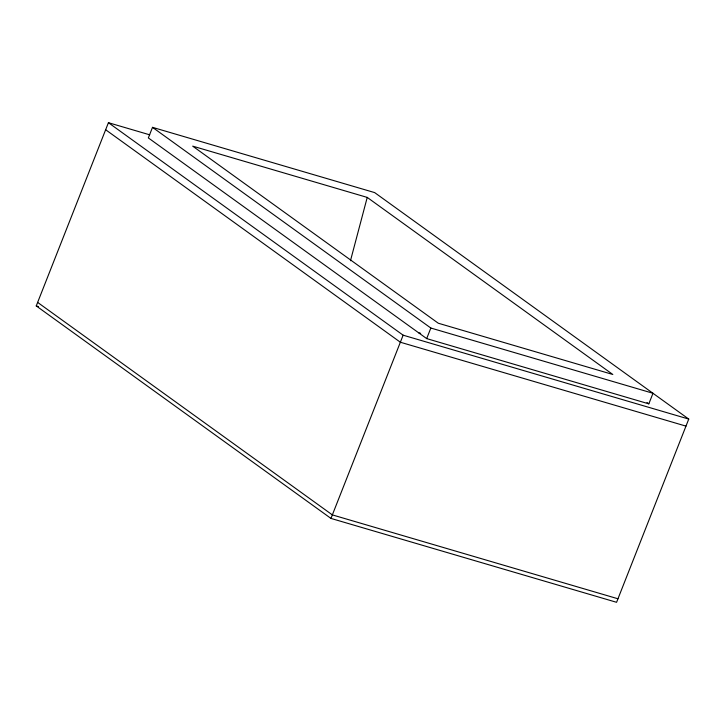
<?xml version="1.0" encoding="UTF-8"?>
<svg xmlns="http://www.w3.org/2000/svg" width="725" height="725" viewBox="0 0 725 725"><rect width="100%" height="100%" fill="white"/><g stroke="black" fill="none" stroke-linecap="round" stroke-linejoin="round"><path stroke-width="1.09" d="M350.465 260.746L367.231 197.408L192.687 146.142L438.281 323.223L612.815 374.481L367.231 197.408M152.513 127.346L430.849 328.035L652.989 393.276L648.83 403.852L426.681 338.602L148.344 137.922L152.513 127.346L374.653 192.596L688.75 419.077L616.576 602.303L330.962 518.42L36.25 305.923L108.424 122.697L149.694 134.814M330.962 518.42L403.136 335.186L108.424 122.697M426.681 338.602L430.849 328.035M418.497 332.702L420.663 333.337M403.136 335.186L688.75 419.077M685.977 426.119L400.363 342.236L105.651 129.748M36.25 305.923L38.425 306.566M617.963 598.778L332.349 514.895L37.637 302.397M646.99 402.529L648.83 403.852"/></g></svg>
